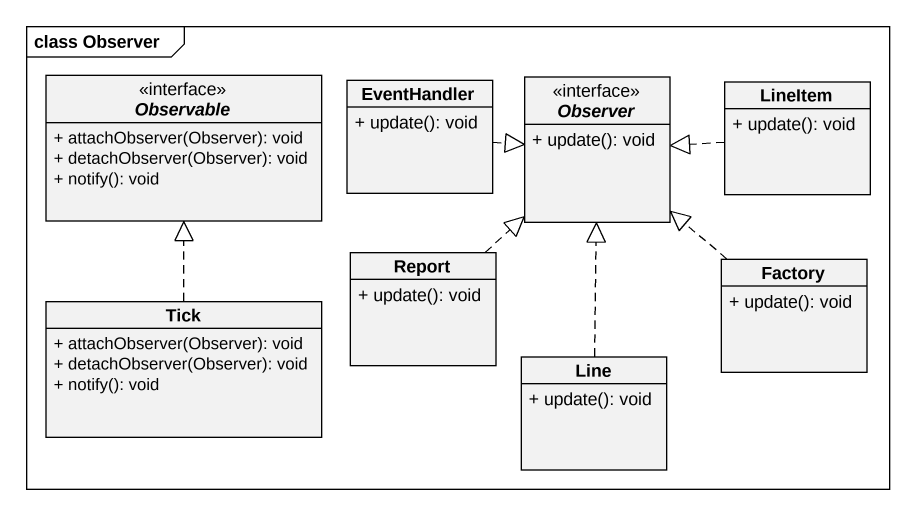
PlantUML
@startuml
mainframe class Observer
hide circle
hide empty members
skinparam classAttributeIconSize 0
interface Observable {
  + attachObserver(Observer): void
  + detachObserver(Observer): void
  + notify(): void
}
class EventHandler {
  + update(): void
}
interface Observer {
  + update(): void
}
class LineItem {
  + update(): void
}
class Report {
  + update(): void
}
class Factory {
  + update(): void
}
class Tick {
  + attachObserver(Observer): void
  + detachObserver(Observer): void
  + notify(): void
}
class Line {
  + update(): void
}
EventHandler .right.|> Observer
LineItem .left.|> Observer
Report .up.|> Observer
Factory .up.|> Observer
Tick .up.|> Observable
Line .up.|> Observer
@enduml
